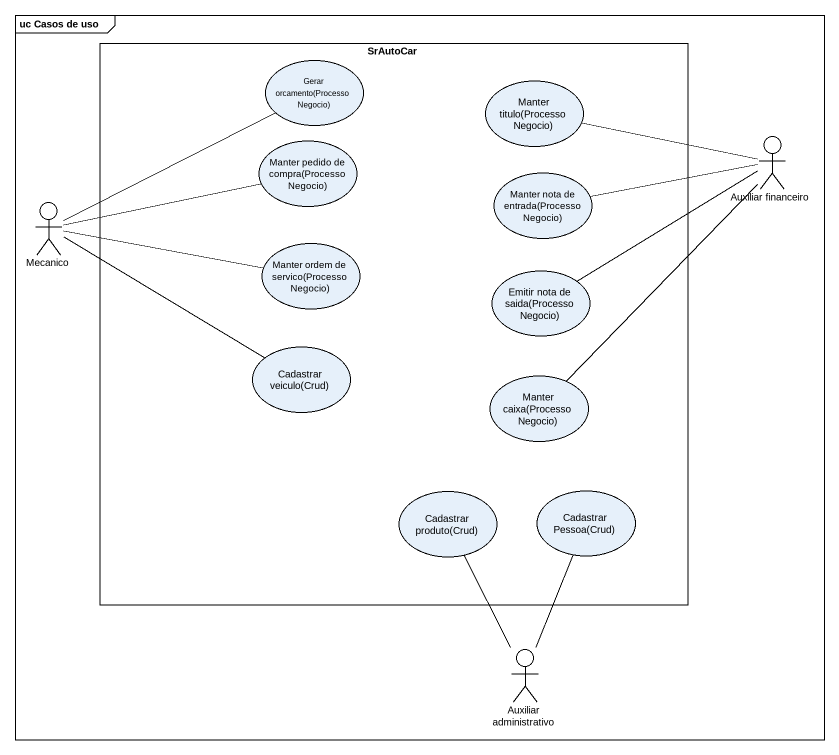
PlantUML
@startuml
mainframe uc Casos de uso
rectangle SrAutoCar {
  usecase "Gerar orcamento(Processo Negocio)" as Gerar_orcamento_Processo
  usecase "Manter titulo(Processo Negocio)" as Manter_titulo_Processo
  usecase "Manter pedido de compra(Processo Negocio)" as Manter_pedido_de_compra
  usecase "Manter nota de entrada(Processo Negocio)" as Manter_nota_de_entrada
  usecase "Manter ordem de servico(Processo Negocio)" as Manter_ordem_de_servico
  usecase "Emitir nota de saida(Processo Negocio)" as Emitir_nota_de_saida
  usecase "Cadastrar veiculo(Crud)" as Cadastrar_veiculo_Crud
  usecase "Manter caixa(Processo Negocio)" as Manter_caixa_Processo
  usecase "Cadastrar produto(Crud)" as Cadastrar_produto_Crud
  usecase "Cadastrar Pessoa(Crud)" as Cadastrar_Pessoa_Crud
}
actor "Auxiliar financeiro" as Auxiliar_financeiro
actor Mecanico
actor "Auxiliar administrativo" as Auxiliar_administrativo
Auxiliar_financeiro -left- Manter_titulo_Processo
Auxiliar_financeiro -left- Manter_nota_de_entrada
Auxiliar_financeiro -left- Emitir_nota_de_saida
Auxiliar_financeiro -- Manter_caixa_Processo
Mecanico -right- Gerar_orcamento_Processo
Mecanico -right- Manter_pedido_de_compra
Mecanico -right- Manter_ordem_de_servico
Mecanico -right- Cadastrar_veiculo_Crud
Auxiliar_administrativo -up- Cadastrar_produto_Crud
Auxiliar_administrativo -up- Cadastrar_Pessoa_Crud
@enduml
